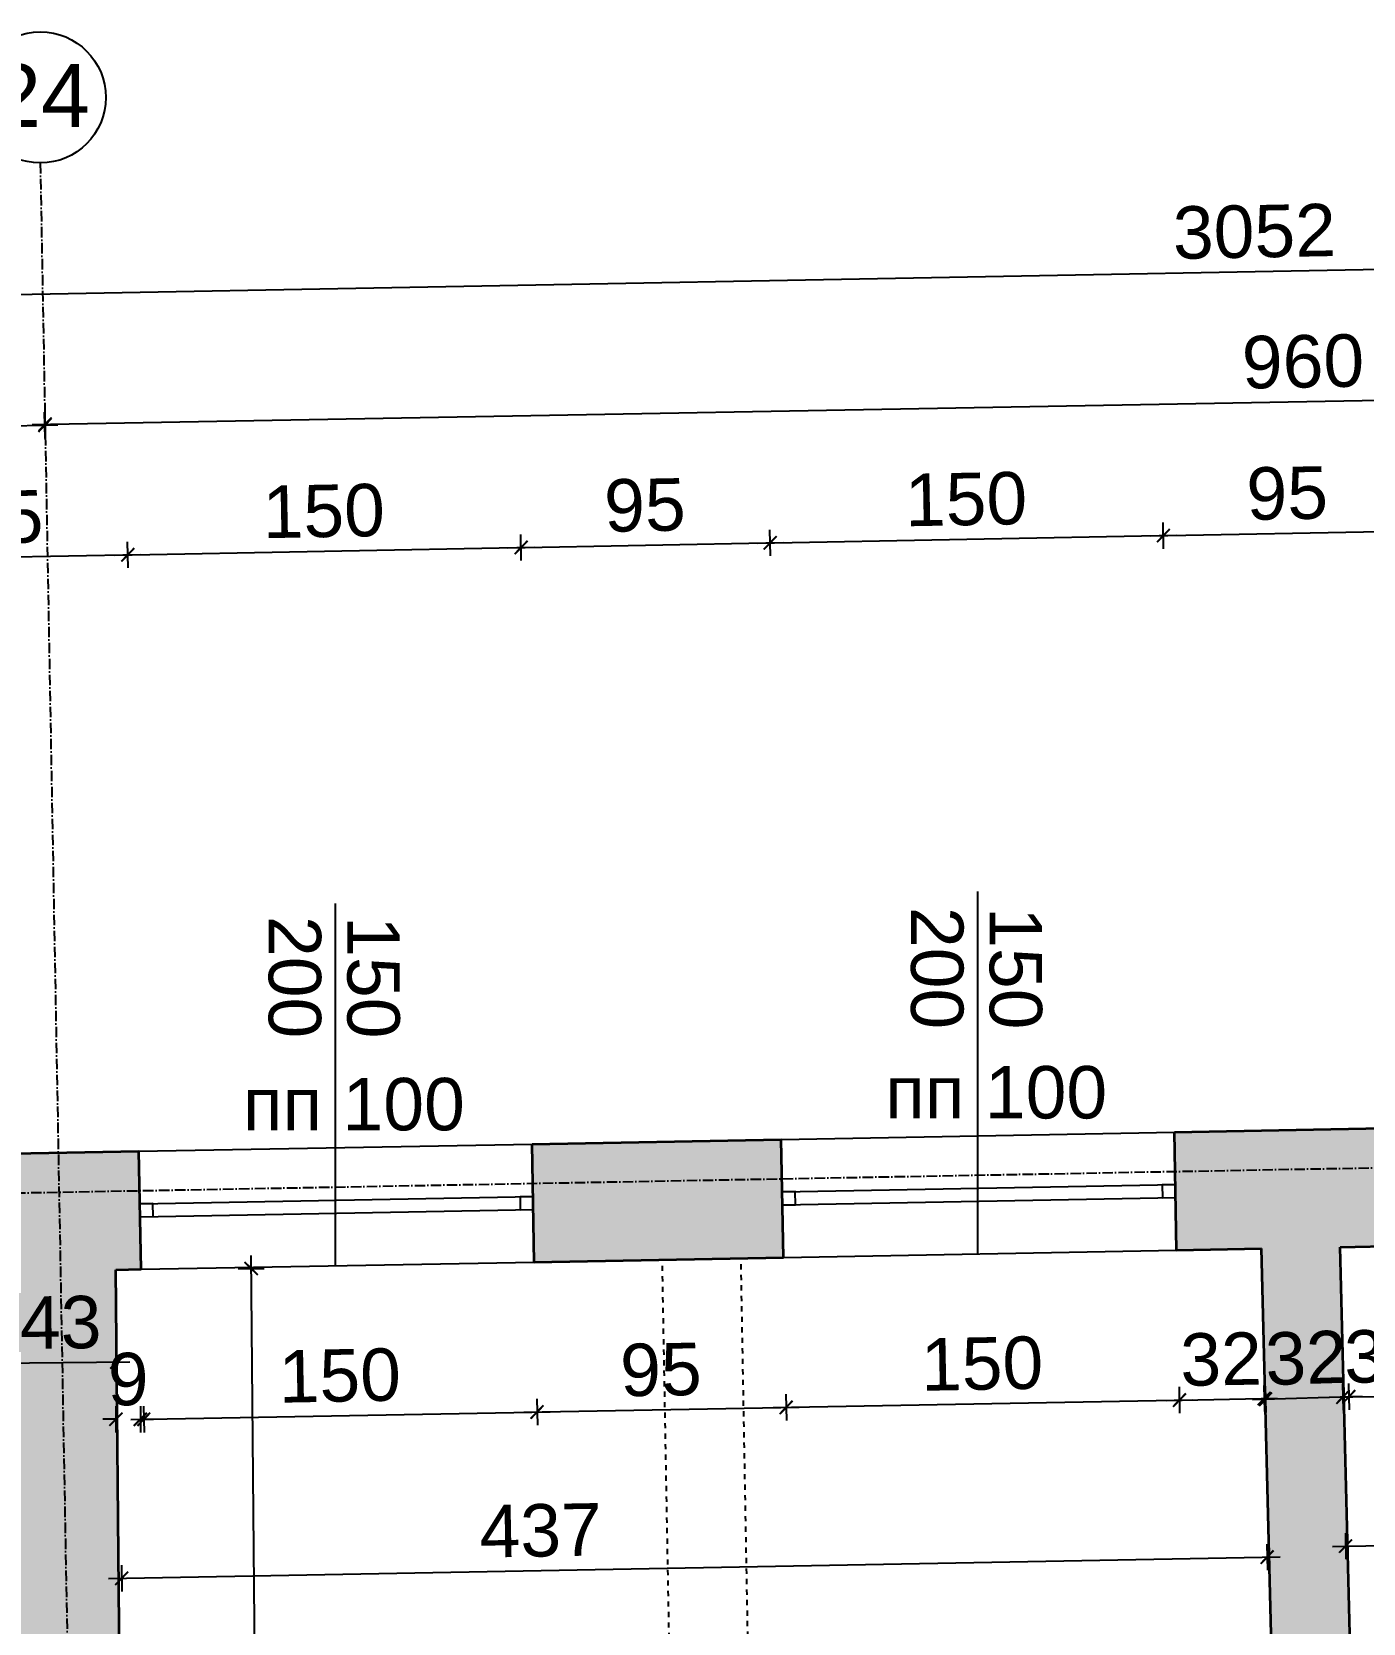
# Model space of a CAD drawing. Header units: inches. Extents: x -72385 to 39588, y -6525 to 66685.
# Drawn here: x -32716 to -32209, y 20690 to 21297 of the extents above; entities that cross this region are included whole.
import ezdxf

# ---------------------------------------------------------------- set-up
doc = ezdxf.new("R2010")
doc.units = ezdxf.units.IN
doc.header["$MEASUREMENT"] = 0
doc.linetypes.add('DashDot', pattern=[0.6, 0.4, -0.1, 0, -0.1])
doc.linetypes.add('Hidden', pattern=[0.4, 0.2, -0.2])
for name, color, linetype, lineweight in [('Изгледни линии', 253, 'Continuous', 25), ('Надписи коти външни', 252, 'Continuous', 25), ('Надписи коти вътрешни', 252, 'Continuous', 25), ('Надписи Оси', 252, 'Continuous', 25), ('Надписи прозорци', 252, 'Continuous', 25), ('Оси', 252, 'DashDot', 25), ('Прозорци', 251, 'Continuous', 25), ('Пунктир', 253, 'Hidden', 25), ('Разрезни линии', 7, 'Continuous', 35), ('Щрих стени', 254, 'Continuous', 25)]:
    doc.layers.add(name, color=color, linetype=linetype, lineweight=lineweight)
doc.styles.add('Arial Regular', font='arial.ttf')
doc.styles.get("Standard").update_dxf_attribs({"font": 'arial.ttf'})
doc.dimstyles.new('Annotative', dxfattribs={"dimscale": 0, "dimtxt": 20, "dimasz": 5, "dimexe": 5, "dimexo": 5, "dimgap": 5, "dimtad": 1, "dimdec": 0, "dimzin": 0, "dimdsep": 46, "dimtxsty": 'Standard', "dimblk": 'ARCHTICK', "dimcen": 5, "dimdle": 5, "dimadec": 0, "dimazin": 0, "dimtfac": 1, "dimtdec": 0, "dimtofl": 0, "dimtmove": 0, "dimatfit": 3, "dimldrblk": 'ARCHTICK', "dimfxl": 5, "dimfxlon": 1, "dimtolj": 1, "dimtzin": 0, "dimarcsym": 1})

# ---------------------------------------------------------------- blocks, each defined once
blk = doc.blocks.new('_ArchTick')
at = {"color": 0, "linetype": 'ByBlock', "const_width": 0.15}
blk.add_lwpolyline([(-0.5, -0.5), (0.5, 0.5)], dxfattribs=at)
blk = doc.blocks.new('*D3644')
at = {"layer": 'Defpoints', "color": 0, "ltscale": 50, "transparency": 16777216}
for p in [(-32675, 20839.71), (-32684.31, 20824.53), (-32675, 20767.52)]:
    blk.add_point(p, dxfattribs=at)
at = {"layer": 'Надписи коти вътрешни', "color": 0, "lineweight": -2, "ltscale": 50, "transparency": 16777216}
for p, q in [((-32684.31, 20772.52), (-32684.31, 20762.52)), ((-32675, 20772.52), (-32675, 20762.52)), ((-32684.31, 20767.52), (-32689.31, 20767.52)), ((-32675, 20767.52), (-32670, 20767.52))]:
    blk.add_line(p, q, dxfattribs=at)
at = {"layer": 'Надписи коти вътрешни', "color": 0, "lineweight": -2, "ltscale": 50, "transparency": 16777216, "xscale": 5, "yscale": 5, "zscale": 5}
blk.add_blockref('_ArchTick', (-32684.31, 20767.52), dxfattribs=at)
at = {"layer": 'Надписи коти вътрешни', "color": 0, "lineweight": -2, "ltscale": 50, "transparency": 16777216, "xscale": 5, "yscale": 5, "zscale": 5, "rotation": 180}
blk.add_blockref('_ArchTick', (-32675, 20767.52), dxfattribs=at)
at = {"layer": 'Надписи коти вътрешни', "color": 0, "ltscale": 50, "transparency": 16777216, "insert": (-32679.66, 20782.73), "char_height": 20, "attachment_point": 5}
blk.add_mtext('\\A1;9', dxfattribs=at)
blk = doc.blocks.new('*D3645')
at = {"layer": 'Defpoints', "color": 0, "ltscale": 50, "transparency": 16777216}
for p in [(-32675, 20839.71), (-32525.03, 20842.49), (-32523.69, 20770.3)]:
    blk.add_point(p, dxfattribs=at)
at = {"layer": 'Надписи коти вътрешни', "color": 0, "lineweight": -2, "ltscale": 50, "transparency": 16777216}
for p, q in [((-32678.66, 20767.43), (-32518.69, 20770.39)), ((-32673.76, 20772.52), (-32673.57, 20762.52)), ((-32523.78, 20775.3), (-32523.6, 20765.3))]:
    blk.add_line(p, q, dxfattribs=at)
at = {"layer": 'Надписи коти вътрешни', "color": 0, "lineweight": -2, "ltscale": 50, "transparency": 16777216, "xscale": 5, "yscale": 5, "zscale": 5}
for p, rotation in [((-32673.67, 20767.52), 181.0623153618549), ((-32523.69, 20770.3), 1.062315361854929)]:
    blk.add_blockref('_ArchTick', p, dxfattribs=dict(at, rotation=rotation))
at = {"layer": 'Надписи коти вътрешни', "color": 0, "ltscale": 50, "transparency": 16777216, "insert": (-32598.96, 20784.12), "char_height": 20, "attachment_point": 5, "rotation": 1.06232}
blk.add_mtext('\\A1;150', dxfattribs=at)
blk = doc.blocks.new('*D3646')
at = {"layer": 'Defpoints', "color": 0, "ltscale": 50, "transparency": 16777216}
for p in [(-32430.05, 20844.25), (-32525.03, 20842.49), (-32428.71, 20772.06)]:
    blk.add_point(p, dxfattribs=at)
at = {"layer": 'Надписи коти вътрешни', "color": 0, "lineweight": -2, "ltscale": 50, "transparency": 16777216}
for p, q in [((-32428.8, 20777.06), (-32428.61, 20767.06)), ((-32528.69, 20770.21), (-32423.71, 20772.15)), ((-32523.78, 20775.3), (-32523.6, 20765.3))]:
    blk.add_line(p, q, dxfattribs=at)
at = {"layer": 'Надписи коти вътрешни', "color": 0, "lineweight": -2, "ltscale": 50, "transparency": 16777216, "xscale": 5, "yscale": 5, "zscale": 5}
for p, rotation in [((-32523.69, 20770.3), 181.0623153618573), ((-32428.71, 20772.06), 1.062315361857244)]:
    blk.add_blockref('_ArchTick', p, dxfattribs=dict(at, rotation=rotation))
at = {"layer": 'Надписи коти вътрешни', "color": 0, "ltscale": 50, "transparency": 16777216, "insert": (-32476.48, 20786.39), "char_height": 20, "attachment_point": 5, "rotation": 1.06232}
blk.add_mtext('\\A1;95', dxfattribs=at)
blk = doc.blocks.new('*D3647')
at = {"layer": 'Defpoints', "color": 0, "ltscale": 50, "transparency": 16777216}
for p in [(-32430.05, 20844.25), (-32280.07, 20847.03), (-32278.73, 20774.84)]:
    blk.add_point(p, dxfattribs=at)
at = {"layer": 'Надписи коти вътрешни', "color": 0, "lineweight": -2, "ltscale": 50, "transparency": 16777216}
for p, q in [((-32428.8, 20777.06), (-32428.61, 20767.06)), ((-32278.83, 20779.84), (-32278.64, 20769.84)), ((-32433.71, 20771.97), (-32273.73, 20774.93))]:
    blk.add_line(p, q, dxfattribs=at)
at = {"layer": 'Надписи коти вътрешни', "color": 0, "lineweight": -2, "ltscale": 50, "transparency": 16777216, "xscale": 5, "yscale": 5, "zscale": 5}
for p, rotation in [((-32278.73, 20774.84), 1.062315361854929), ((-32428.71, 20772.06), 181.0623153618549)]:
    blk.add_blockref('_ArchTick', p, dxfattribs=dict(at, rotation=rotation))
at = {"layer": 'Надписи коти вътрешни', "color": 0, "ltscale": 50, "transparency": 16777216, "insert": (-32354, 20788.66), "char_height": 20, "attachment_point": 5, "rotation": 1.06232}
blk.add_mtext('\\A1;150', dxfattribs=at)
blk = doc.blocks.new('*D3648')
at = {"layer": 'Defpoints', "color": 0, "ltscale": 50, "transparency": 16777216}
for p in [(-32279.79, 20832.03), (-32247.48, 20832.63), (-32246.42, 20775.44)]:
    blk.add_point(p, dxfattribs=at)
at = {"layer": 'Надписи коти вътрешни', "color": 0, "lineweight": -2, "ltscale": 50, "transparency": 16777216}
for p, q in [((-32278.83, 20779.84), (-32278.64, 20769.84)), ((-32246.51, 20780.44), (-32246.32, 20770.44)), ((-32283.73, 20774.75), (-32241.42, 20775.53))]:
    blk.add_line(p, q, dxfattribs=at)
at = {"layer": 'Надписи коти вътрешни', "color": 0, "lineweight": -2, "ltscale": 50, "transparency": 16777216, "xscale": 5, "yscale": 5, "zscale": 5}
for p, rotation in [((-32278.73, 20774.84), 181.0623153619076), ((-32246.42, 20775.44), 1.062315361907523)]:
    blk.add_blockref('_ArchTick', p, dxfattribs=dict(at, rotation=rotation))
at = {"layer": 'Надписи коти вътрешни', "color": 0, "ltscale": 50, "transparency": 16777216, "insert": (-32262.86, 20790.36), "char_height": 20, "attachment_point": 5, "rotation": 1.06232}
blk.add_mtext('\\A1;32', dxfattribs=at)
blk = doc.blocks.new('*D3653')
at = {"layer": 'Defpoints', "color": 0, "ltscale": 50, "transparency": 16777216}
for p in [(-32632.72, 20825.01), (-32684.31, 20824.53), (-32678.47, 20199.53)]:
    blk.add_point(p, dxfattribs=at)
at = {"layer": 'Надписи коти вътрешни', "color": 0, "lineweight": -2, "ltscale": 50, "transparency": 16777216}
for p, q in [((-32637.72, 20824.97), (-32627.72, 20825.06)), ((-32626.83, 20195.01), (-32632.76, 20830.01)), ((-32631.87, 20199.97), (-32621.88, 20200.06))]:
    blk.add_line(p, q, dxfattribs=at)
at = {"layer": 'Надписи коти вътрешни', "color": 0, "lineweight": -2, "ltscale": 50, "transparency": 16777216, "xscale": 5, "yscale": 5, "zscale": 5}
for p, rotation in [((-32632.72, 20825.01), 90.53564126284252), ((-32626.87, 20200.01), 270.5356412628425)]:
    blk.add_blockref('_ArchTick', p, dxfattribs=dict(at, rotation=rotation))
at = {"layer": 'Надписи коти вътрешни', "color": 0, "ltscale": 50, "transparency": 16777216, "insert": (-32614.59, 20512.66), "char_height": 20, "attachment_point": 5, "rotation": 270.53564}
blk.add_mtext('\\A1;625', dxfattribs=at)
blk = doc.blocks.new('*D8205')
at = {"layer": 'Defpoints', "color": 0, "ltscale": 50, "transparency": 16777216}
for p in [(-32247.48, 20832.63), (-32684.31, 20824.53), (-32245.29, 20714.97)]:
    blk.add_point(p, dxfattribs=at)
at = {"layer": 'Надписи коти вътрешни', "color": 0, "lineweight": -2, "ltscale": 50, "transparency": 16777216}
for p, q in [((-32245.39, 20719.97), (-32245.2, 20709.97)), ((-32687.13, 20706.77), (-32240.3, 20715.06)), ((-32682.23, 20711.86), (-32682.04, 20701.87))]:
    blk.add_line(p, q, dxfattribs=at)
at = {"layer": 'Надписи коти вътрешни', "color": 0, "lineweight": -2, "ltscale": 50, "transparency": 16777216, "xscale": 5, "yscale": 5, "zscale": 5}
for p, rotation in [((-32245.29, 20714.97), 1.062315361858046), ((-32682.13, 20706.87), 181.062315361858)]:
    blk.add_blockref('_ArchTick', p, dxfattribs=dict(at, rotation=rotation))
at = {"layer": 'Надписи коти вътрешни', "color": 0, "ltscale": 50, "transparency": 16777216, "insert": (-32522.34, 20725.05), "char_height": 20, "attachment_point": 5, "rotation": 1.06232}
blk.add_mtext('\\A1;437', dxfattribs=at)
blk = doc.blocks.new('*D8206')
at = {"layer": 'Defpoints', "color": 0, "ltscale": 50, "transparency": 16777216}
for p in [(-31769.88, 20841.49), (-32217.48, 20833.19), (-31767.77, 20727.46)]:
    blk.add_point(p, dxfattribs=at)
at = {"layer": 'Надписи коти вътрешни', "color": 0, "lineweight": -2, "ltscale": 50, "transparency": 16777216}
for p, q in [((-31767.86, 20732.46), (-31767.67, 20722.46)), ((-32220.37, 20719.07), (-31762.77, 20727.55)), ((-32215.46, 20724.16), (-32215.27, 20714.16))]:
    blk.add_line(p, q, dxfattribs=at)
at = {"layer": 'Надписи коти вътрешни', "color": 0, "lineweight": -2, "ltscale": 50, "transparency": 16777216, "xscale": 5, "yscale": 5, "zscale": 5}
for p, rotation in [((-31767.77, 20727.46), 1.062315361858644), ((-32215.37, 20719.16), 181.0623153618586)]:
    blk.add_blockref('_ArchTick', p, dxfattribs=dict(at, rotation=rotation))
at = {"layer": 'Надписи коти вътрешни', "color": 0, "ltscale": 50, "transparency": 16777216, "insert": (-32050.68, 20737.43), "char_height": 20, "attachment_point": 5, "rotation": 1.06232}
blk.add_mtext('\\A1;448', dxfattribs=at)
blk = doc.blocks.new('*D3727')
at = {"layer": 'Defpoints', "color": 0, "ltscale": 50, "transparency": 16777216}
for p in [(-32217.48, 20833.19), (-32184.81, 20833.79), (-32183.75, 20776.6)]:
    blk.add_point(p, dxfattribs=at)
at = {"layer": 'Надписи коти вътрешни', "color": 0, "lineweight": -2, "ltscale": 50, "transparency": 16777216}
for p, q in [((-32221.42, 20775.9), (-32178.75, 20776.7)), ((-32216.51, 20781), (-32216.33, 20771)), ((-32183.84, 20781.6), (-32183.66, 20771.6))]:
    blk.add_line(p, q, dxfattribs=at)
at = {"layer": 'Надписи коти вътрешни', "color": 0, "lineweight": -2, "ltscale": 50, "transparency": 16777216, "xscale": 5, "yscale": 5, "zscale": 5}
for p, rotation in [((-32216.42, 20776), 181.0623153617735), ((-32183.75, 20776.6), 1.062315361773468)]:
    blk.add_blockref('_ArchTick', p, dxfattribs=dict(at, rotation=rotation))
at = {"layer": 'Надписи коти вътрешни', "color": 0, "ltscale": 50, "transparency": 16777216, "insert": (-32200.37, 20791.52), "char_height": 20, "attachment_point": 5, "rotation": 1.06232}
blk.add_mtext('\\A1;33', dxfattribs=at)
blk = doc.blocks.new('*D3737')
at = {"layer": 'Defpoints', "color": 0, "ltscale": 50, "transparency": 16777216}
for p in [(-32217.48, 20833.19), (-32171.81, 20834.35), (-32201.63, 20208.37)]:
    blk.add_point(p, dxfattribs=at)
at = {"layer": 'Надписи коти вътрешни', "color": 0, "lineweight": -2, "ltscale": 50, "transparency": 16777216}
for p, q in [((-32155.83, 20204.53), (-32171.94, 20839.34)), ((-32176.81, 20834.22), (-32166.81, 20834.47)), ((-32160.96, 20209.41), (-32150.96, 20209.66))]:
    blk.add_line(p, q, dxfattribs=at)
at = {"layer": 'Надписи коти вътрешни', "color": 0, "lineweight": -2, "ltscale": 50, "transparency": 16777216, "xscale": 5, "yscale": 5, "zscale": 5}
for p, rotation in [((-32171.81, 20834.35), 91.45336530729196), ((-32155.96, 20209.53), 271.453365307292)]:
    blk.add_blockref('_ArchTick', p, dxfattribs=dict(at, rotation=rotation))
at = {"layer": 'Надписи коти вътрешни', "color": 0, "ltscale": 50, "transparency": 16777216, "insert": (-32148.68, 20522.33), "char_height": 20, "attachment_point": 5, "rotation": 271.45337}
blk.add_mtext('\\A1;625', dxfattribs=at)
blk = doc.blocks.new('*D6771')
at = {"layer": 'Defpoints', "color": 0, "ltscale": 10, "transparency": 16777216}
for p in [(-32679.78, 21097.16), (-32770.54, 20867.94), (-32675.56, 20869.7)]:
    blk.add_point(p, dxfattribs=at)
at = {"layer": 'Надписи коти външни', "color": 0, "lineweight": -2, "ltscale": 10, "transparency": 16777216}
for p, q in [((-32774.67, 21090.4), (-32774.85, 21100.4)), ((-32679.69, 21092.16), (-32679.87, 21102.16)), ((-32779.76, 21095.31), (-32674.78, 21097.25))]:
    blk.add_line(p, q, dxfattribs=at)
at = {"layer": 'Надписи коти външни', "color": 0, "lineweight": -2, "ltscale": 10, "transparency": 16777216, "xscale": 5, "yscale": 5, "zscale": 5}
for p, rotation in [((-32774.76, 21095.4), 181.0623153618616), ((-32679.78, 21097.16), 1.062315361861557)]:
    blk.add_blockref('_ArchTick', p, dxfattribs=dict(at, rotation=rotation))
at = {"layer": 'Надписи коти външни', "color": 0, "ltscale": 10, "transparency": 16777216, "insert": (-32727.55, 21111.49), "char_height": 20, "attachment_point": 5, "rotation": 1.06232}
blk.add_mtext('\\A1;95', dxfattribs=at)
blk = doc.blocks.new('*D6772')
at = {"layer": 'Defpoints', "color": 0, "ltscale": 10, "transparency": 16777216}
for p in [(-32529.8, 21099.94), (-32675.56, 20869.7), (-32525.59, 20872.48)]:
    blk.add_point(p, dxfattribs=at)
at = {"layer": 'Надписи коти външни', "color": 0, "lineweight": -2, "ltscale": 10, "transparency": 16777216}
for p, q in [((-32529.71, 21094.94), (-32529.9, 21104.94)), ((-32684.78, 21097.07), (-32524.8, 21100.04)), ((-32679.69, 21092.16), (-32679.87, 21102.16))]:
    blk.add_line(p, q, dxfattribs=at)
at = {"layer": 'Надписи коти външни', "color": 0, "lineweight": -2, "ltscale": 10, "transparency": 16777216, "xscale": 5, "yscale": 5, "zscale": 5}
for p, rotation in [((-32679.78, 21097.16), 181.0623153618662), ((-32529.8, 21099.94), 1.062315361866201)]:
    blk.add_blockref('_ArchTick', p, dxfattribs=dict(at, rotation=rotation))
at = {"layer": 'Надписи коти външни', "color": 0, "ltscale": 10, "transparency": 16777216, "insert": (-32605.07, 21113.76), "char_height": 20, "attachment_point": 5, "rotation": 1.06232}
blk.add_mtext('\\A1;150', dxfattribs=at)
blk = doc.blocks.new('*D6773')
at = {"layer": 'Defpoints', "color": 0, "ltscale": 10, "transparency": 16777216}
for p in [(-32434.82, 21101.7), (-32430.6, 20874.24), (-32525.59, 20872.48)]:
    blk.add_point(p, dxfattribs=at)
at = {"layer": 'Надписи коти външни', "color": 0, "lineweight": -2, "ltscale": 10, "transparency": 16777216}
for p, q in [((-32529.71, 21094.94), (-32529.9, 21104.94)), ((-32434.73, 21096.71), (-32434.91, 21106.7)), ((-32534.8, 21099.85), (-32429.82, 21101.8))]:
    blk.add_line(p, q, dxfattribs=at)
at = {"layer": 'Надписи коти външни', "color": 0, "lineweight": -2, "ltscale": 10, "transparency": 16777216, "xscale": 5, "yscale": 5, "zscale": 5}
for p, rotation in [((-32434.82, 21101.7), 1.062315361859356), ((-32529.8, 21099.94), 181.0623153618594)]:
    blk.add_blockref('_ArchTick', p, dxfattribs=dict(at, rotation=rotation))
at = {"layer": 'Надписи коти външни', "color": 0, "ltscale": 10, "transparency": 16777216, "insert": (-32482.59, 21116.03), "char_height": 20, "attachment_point": 5, "rotation": 1.06232}
blk.add_mtext('\\A1;95', dxfattribs=at)
blk = doc.blocks.new('*D6774')
at = {"layer": 'Defpoints', "color": 0, "ltscale": 10, "transparency": 16777216}
for p in [(-32284.85, 21104.49), (-32430.6, 20874.24), (-32280.63, 20877.02)]:
    blk.add_point(p, dxfattribs=at)
at = {"layer": 'Надписи коти външни', "color": 0, "lineweight": -2, "ltscale": 10, "transparency": 16777216}
for p, q in [((-32439.82, 21101.61), (-32279.85, 21104.58)), ((-32434.73, 21096.71), (-32434.91, 21106.7)), ((-32284.75, 21099.49), (-32284.94, 21109.48))]:
    blk.add_line(p, q, dxfattribs=at)
at = {"layer": 'Надписи коти външни', "color": 0, "lineweight": -2, "ltscale": 10, "transparency": 16777216, "xscale": 5, "yscale": 5, "zscale": 5}
for p, rotation in [((-32434.82, 21101.7), 181.0623153618577), ((-32284.85, 21104.49), 1.062315361857766)]:
    blk.add_blockref('_ArchTick', p, dxfattribs=dict(at, rotation=rotation))
at = {"layer": 'Надписи коти външни', "color": 0, "ltscale": 10, "transparency": 16777216, "insert": (-32360.12, 21118.3), "char_height": 20, "attachment_point": 5, "rotation": 1.06232}
blk.add_mtext('\\A1;150', dxfattribs=at)
blk = doc.blocks.new('*D6775')
at = {"layer": 'Defpoints', "color": 0, "ltscale": 10, "transparency": 16777216}
for p in [(-32189.86, 21106.25), (-32280.63, 20877.02), (-32185.64, 20878.79)]:
    blk.add_point(p, dxfattribs=at)
at = {"layer": 'Надписи коти външни', "color": 0, "lineweight": -2, "ltscale": 10, "transparency": 16777216}
for p, q in [((-32189.77, 21101.25), (-32189.95, 21111.25)), ((-32289.85, 21104.39), (-32184.86, 21106.34)), ((-32284.75, 21099.49), (-32284.94, 21109.48))]:
    blk.add_line(p, q, dxfattribs=at)
at = {"layer": 'Надписи коти външни', "color": 0, "lineweight": -2, "ltscale": 10, "transparency": 16777216, "xscale": 5, "yscale": 5, "zscale": 5}
for p, rotation in [((-32284.85, 21104.49), 181.0623153618681), ((-32189.86, 21106.25), 1.062315361868134)]:
    blk.add_blockref('_ArchTick', p, dxfattribs=dict(at, rotation=rotation))
at = {"layer": 'Надписи коти външни', "color": 0, "ltscale": 10, "transparency": 16777216, "insert": (-32237.64, 21120.57), "char_height": 20, "attachment_point": 5, "rotation": 1.06232}
blk.add_mtext('\\A1;95', dxfattribs=at)
blk = doc.blocks.new('*D6808')
at = {"layer": 'Defpoints', "color": 0, "ltscale": 10, "transparency": 16777216}
for p in [(-30724.14, 21233.44), (-30718.06, 20906), (-33769.53, 20849.42)]:
    blk.add_point(p, dxfattribs=at)
at = {"layer": 'Надписи коти външни', "color": 0, "lineweight": -2, "ltscale": 10, "transparency": 16777216}
for p, q in [((-30724.04, 21228.44), (-30724.23, 21238.44)), ((-33780.6, 21176.77), (-30719.14, 21233.54)), ((-33775.51, 21171.86), (-33775.69, 21181.86))]:
    blk.add_line(p, q, dxfattribs=at)
at = {"layer": 'Надписи коти външни', "color": 0, "lineweight": -2, "ltscale": 10, "transparency": 16777216, "xscale": 5, "yscale": 5, "zscale": 5}
for p, rotation in [((-30724.14, 21233.44), 1.062315361859038), ((-33775.6, 21176.86), 181.062315361859)]:
    blk.add_blockref('_ArchTick', p, dxfattribs=dict(at, rotation=rotation))
at = {"layer": 'Надписи коти външни', "color": 0, "ltscale": 10, "transparency": 16777216, "insert": (-32250.15, 21220.37), "char_height": 20, "attachment_point": 5, "rotation": 1.06232}
blk.add_mtext('\\A1;3052', dxfattribs=at)
blk = doc.blocks.new('*D6836')
at = {"layer": 'Defpoints', "color": 0, "ltscale": 10, "transparency": 16777216}
for p in [(-32711.42, 21146.56), (-32706, 20854.13), (-33460.87, 20840.14)]:
    blk.add_point(p, dxfattribs=at)
at = {"layer": 'Надписи коти външни', "color": 0, "lineweight": -2, "ltscale": 10, "transparency": 16777216}
for p, q in [((-33471.29, 21132.47), (-32706.42, 21146.66)), ((-32711.33, 21141.56), (-32711.51, 21151.56)), ((-33466.2, 21127.57), (-33466.38, 21137.57))]:
    blk.add_line(p, q, dxfattribs=at)
at = {"layer": 'Надписи коти външни', "color": 0, "lineweight": -2, "ltscale": 10, "transparency": 16777216, "xscale": 5, "yscale": 5, "zscale": 5}
for p, rotation in [((-32711.42, 21146.56), 1.062315361859242), ((-33466.29, 21132.57), 181.0623153618592)]:
    blk.add_blockref('_ArchTick', p, dxfattribs=dict(at, rotation=rotation))
at = {"layer": 'Надписи коти външни', "color": 0, "ltscale": 10, "transparency": 16777216, "insert": (-33089.14, 21154.73), "char_height": 20, "attachment_point": 5, "rotation": 1.06232}
blk.add_mtext('\\A1;755', dxfattribs=at)
blk = doc.blocks.new('*D6837')
at = {"layer": 'Defpoints', "color": 0, "ltscale": 10, "transparency": 16777216}
for p in [(-31751.41, 21164.2), (-31746.15, 20871.38), (-32706, 20854.13)]:
    blk.add_point(p, dxfattribs=at)
at = {"layer": 'Надписи коти външни', "color": 0, "lineweight": -2, "ltscale": 10, "transparency": 16777216}
for p, q in [((-31751.32, 21159.2), (-31751.5, 21169.2)), ((-32716.26, 21146.87), (-31746.41, 21164.29)), ((-32711.17, 21141.96), (-32711.35, 21151.95))]:
    blk.add_line(p, q, dxfattribs=at)
at = {"layer": 'Надписи коти външни', "color": 0, "lineweight": -2, "ltscale": 10, "transparency": 16777216, "xscale": 5, "yscale": 5, "zscale": 5}
for p, rotation in [((-31751.41, 21164.2), 1.029295597496749), ((-32711.26, 21146.96), 181.0292955974967)]:
    blk.add_blockref('_ArchTick', p, dxfattribs=dict(at, rotation=rotation))
at = {"layer": 'Надписи коти външни', "color": 0, "ltscale": 10, "transparency": 16777216, "insert": (-32231.61, 21170.79), "char_height": 20, "attachment_point": 5, "rotation": 1.0293}
blk.add_mtext('\\A1;960', dxfattribs=at)
blk = doc.blocks.new('*D7524')
at = {"layer": 'Defpoints', "color": 0, "ltscale": 10, "transparency": 16777216}
for p in [(-32726.74, 20816.69), (-32684.25, 20817.09), (-32683.99, 20789.35)]:
    blk.add_point(p, dxfattribs=at)
at = {"layer": 'Надписи коти вътрешни', "color": 0, "lineweight": -2, "ltscale": 10, "transparency": 16777216}
for p, q in [((-32731.48, 20788.9), (-32678.99, 20789.39)), ((-32726.53, 20793.95), (-32726.44, 20783.95)), ((-32684.03, 20794.35), (-32683.94, 20784.35))]:
    blk.add_line(p, q, dxfattribs=at)
at = {"layer": 'Надписи коти вътрешни', "color": 0, "lineweight": -2, "ltscale": 10, "transparency": 16777216, "xscale": 5, "yscale": 5, "zscale": 5}
for p, rotation in [((-32726.48, 20788.95), 180.5356412628433), ((-32683.99, 20789.35), 0.5356412628433112)]:
    blk.add_blockref('_ArchTick', p, dxfattribs=dict(at, rotation=rotation))
at = {"layer": 'Надписи коти вътрешни', "color": 0, "ltscale": 10, "transparency": 16777216, "insert": (-32705.38, 20804.37), "char_height": 20, "attachment_point": 5, "rotation": 0.53564}
blk.add_mtext('\\A1;43', dxfattribs=at)
blk = doc.blocks.new('*D7525')
at = {"layer": 'Defpoints', "color": 0, "ltscale": 10, "transparency": 16777216}
for p in [(-32246.68, 20801.04), (-32214.87, 20802), (-32214.09, 20776.13)]:
    blk.add_point(p, dxfattribs=at)
at = {"layer": 'Надписи коти вътрешни', "color": 0, "lineweight": -2, "ltscale": 10, "transparency": 16777216}
for p, q in [((-32246.04, 20780.16), (-32245.74, 20770.17)), ((-32214.24, 20781.12), (-32213.94, 20771.13)), ((-32250.89, 20775.01), (-32209.09, 20776.28))]:
    blk.add_line(p, q, dxfattribs=at)
at = {"layer": 'Надписи коти вътрешни', "color": 0, "lineweight": -2, "ltscale": 10, "transparency": 16777216, "xscale": 5, "yscale": 5, "zscale": 5}
for p, rotation in [((-32245.89, 20775.16), 181.7329168126537), ((-32214.09, 20776.13), 1.732916812653741)]:
    blk.add_blockref('_ArchTick', p, dxfattribs=dict(at, rotation=rotation))
at = {"layer": 'Надписи коти вътрешни', "color": 0, "ltscale": 10, "transparency": 16777216, "insert": (-32230.45, 20790.86), "char_height": 20, "attachment_point": 5, "rotation": 1.73292}
blk.add_mtext('\\A1;32', dxfattribs=at)

msp = doc.modelspace()

# ---------------------------------------------------------------- hatches: boundary and pattern name
at = {"layer": 'Щрих стени', "ltscale": 10}
h = msp.add_hatch(color=256, dxfattribs=at)
h.dxf.hatch_style = 1
h.paths.add_polyline_path([(-33424.41, 20825.81), (-33409.88, 20826.08), (-33410.43, 20856.07), (-33505.42, 20854.31), (-33504.86, 20824.32), (-33481.9, 20824.74), (-33472.41, 20198.52), (-33497.41, 20198.1), (-33497.03, 20173.1), (-33572.02, 20171.84), (-33571.55, 20140.94), (-33394.07, 20143.64), (-33394.55, 20174.82), (-33414.54, 20174.48)])
h.paths.add_polyline_path([(-33165.48, 20860.62), (-33260.46, 20858.86), (-33259.9, 20828.86), (-33184.45, 20830.26), (-33174.58, 20178.51), (-33294.56, 20176.5), (-33294.08, 20145.17), (-32994.12, 20149.73), (-32994.6, 20181.53), (-33157.08, 20178.81), (-33166.96, 20830.58), (-33164.92, 20830.62)])
h.paths.add_polyline_path([(-32920.52, 20865.16), (-33015.5, 20863.4), (-33014.95, 20833.4), (-32919.96, 20835.16)])
h.paths.add_polyline_path([(-32675.56, 20869.7), (-32770.54, 20867.94), (-32769.99, 20837.94), (-32726.95, 20838.74), (-32721.04, 20206.13), (-32741.03, 20205.79), (-32740.85, 20185.79), (-32894.62, 20183.21), (-32894.13, 20151.26), (-32675.38, 20154.59), (-32505.74, 20157.73), (-32506.58, 20202.72), (-32678.47, 20199.53), (-32684.31, 20824.53), (-32674.73, 20824.71)])
h.paths.add_polyline_path([(-33408.82, 19895.99), (-33455.16, 19894.98), (-33454.84, 19881.19), (-33533.47, 19879.36), (-33532.77, 19849.37), (-33407.81, 19852.28)])
h.paths.add_polyline_path([(-33133.89, 19902.02), (-33258.86, 19899.28), (-33257.85, 19855.77), (-33132.88, 19858.68)])
h.paths.add_polyline_path([(-32858.95, 19908.04), (-32983.92, 19905.3), (-32982.92, 19862.17), (-32857.95, 19865.08)])
h.paths.add_polyline_path([(-32584.02, 19914.06), (-32708.99, 19911.32), (-32707.99, 19868.57), (-32583.03, 19871.48)])
h.paths.add_polyline_path([(-32309.09, 19920.08), (-32434.06, 19917.34), (-32433.07, 19874.97), (-32308.1, 19877.88)])
h.paths.add_polyline_path([(-32034.15, 19926.1), (-32159.12, 19923.37), (-32158.14, 19881.37), (-32033.18, 19884.28)])
h.paths.add_polyline_path([(-31720.7, 20262.71), (-31763.19, 20262.22), (-31762.9, 20236.51), (-31802.89, 20235.77), (-31802.66, 20215.77), (-32201.63, 20208.37), (-32217.48, 20833.19), (-32184.81, 20833.79), (-32185.64, 20878.79), (-32280.63, 20877.02), (-32279.79, 20832.03), (-32247.48, 20832.63), (-32231.62, 20207.82), (-32406.59, 20204.57), (-32405.76, 20159.59), (-31749.65, 20171.75), (-31749.25, 20137.69), (-31719.26, 20138.04)])
h.paths.add_polyline_path([(-32430.6, 20874.24), (-32525.59, 20872.48), (-32524.75, 20827.49), (-32429.77, 20829.25)])
h.paths.add_polyline_path([(-31940.69, 20883.33), (-32035.67, 20881.57), (-32034.84, 20836.57), (-31939.85, 20838.34)])

# ---------------------------------------------------------------- linework, layer by layer
at = {"layer": 'Изгледни линии', "ltscale": 50}
for p, q in [((-32430.6, 20874.24), (-32280.63, 20877.02)), ((-32675.56, 20869.7), (-32525.59, 20872.48)), ((-32429.77, 20829.25), (-32279.79, 20832.03)), ((-32674.73, 20824.71), (-32524.75, 20827.49))]:
    msp.add_line(p, q, dxfattribs=at)
at = {"layer": 'Надписи Оси', "ltscale": 50}
msp.add_circle((-32713.15, 21271.57), 25, dxfattribs=at)
at = {"layer": 'Надписи прозорци', "ltscale": 50}
for p, q in [((-32355.62, 20830.63), (-32355.62, 20968.78)), ((-32600.57, 20826.08), (-32600.57, 20964.24))]:
    msp.add_line(p, q, dxfattribs=at)
at = {"layer": 'Оси', "ltscale": 10}
for p, q in [((-32713.15, 21246.57), (-32681.03, 19484.07)), ((-35083.09, 20810.06), (-30346.4, 20897.89))]:
    msp.add_line(p, q, dxfattribs=at)
at = {"layer": 'Прозорци', "ltscale": 50}
for p, q in [((-32430.23, 20854.25), (-32280.26, 20857.03)), ((-32675.19, 20849.7), (-32525.22, 20852.49)), ((-32430.14, 20849.25), (-32280.16, 20852.03)), ((-32675.1, 20844.71), (-32525.12, 20847.49))]:
    msp.add_line(p, q, dxfattribs=at)
for points in [[(-32285.16, 20851.94), (-32280.16, 20852.03), (-32280.26, 20857.03), (-32285.26, 20856.93), (-32285.16, 20851.94)], [(-32675.1, 20844.71), (-32670.1, 20844.8), (-32670.19, 20849.8), (-32675.19, 20849.7), (-32675.1, 20844.71)], [(-32530.12, 20847.39), (-32525.12, 20847.49), (-32525.22, 20852.49), (-32530.21, 20852.39), (-32530.12, 20847.39)], [(-32430.14, 20849.25), (-32425.14, 20849.34), (-32425.23, 20854.34), (-32430.23, 20854.25), (-32430.14, 20849.25)]]:
    msp.add_lwpolyline(points, dxfattribs=at)
at = {"layer": 'Пунктир', "ltscale": 10}
for p, q in [((-32464.6, 20204.18), (-32475.94, 20828.39)), ((-32434.61, 20204.72), (-32445.94, 20828.95))]:
    msp.add_line(p, q, dxfattribs=at)
at = {"layer": 'Разрезни линии', "ltscale": 50}
for p, q in [((-32525.59, 20872.48), (-32430.6, 20874.24)), ((-32429.77, 20829.25), (-32430.6, 20874.24)), ((-32280.63, 20877.02), (-32185.64, 20878.79)), ((-32279.79, 20832.03), (-32280.63, 20877.02)), ((-32770.54, 20867.94), (-32675.56, 20869.7)), ((-32674.73, 20824.71), (-32675.56, 20869.7)), ((-32524.75, 20827.49), (-32525.59, 20872.48)), ((-32279.79, 20832.03), (-32247.48, 20832.63)), ((-32231.62, 20207.82), (-32247.48, 20832.63)), ((-32217.48, 20833.19), (-32184.81, 20833.79)), ((-32201.63, 20208.37), (-32217.48, 20833.19)), ((-32524.75, 20827.49), (-32429.77, 20829.25)), ((-32684.31, 20824.53), (-32674.73, 20824.71)), ((-32678.47, 20199.53), (-32684.31, 20824.53))]:
    msp.add_line(p, q, dxfattribs=at)

# ---------------------------------------------------------------- texts
at = {"layer": 'Надписи Оси', "ltscale": 100, "insert": (-32726.47, 21284.29), "char_height": 24, "width": 27.2128, "attachment_point": 1, "style": 'Arial Regular'}
msp.add_mtext('\\pxqc;24', dxfattribs=at)
at = {"layer": 'Надписи прозорци', "ltscale": 100, "char_height": 20, "width": 180.4891, "attachment_point": 1, "rotation": 270, "style": 'Arial Regular'}
for s, insert in [('200', (-32361.1, 20962.88)), ('150', (-32331.1, 20962.79)), ('200', (-32606.06, 20959.42)), ('150', (-32576.06, 20959.34))]:
    msp.add_mtext(s, dxfattribs=dict(at, insert=insert))
at = {"layer": 'Надписи прозорци', "ltscale": 100, "char_height": 20, "width": 180.4891, "attachment_point": 1, "style": 'Arial Regular'}
for insert in [(-32635.89, 20897.69), (-32390.93, 20902.23)]:
    msp.add_mtext('пп 100', dxfattribs=dict(at, insert=insert))

# ---------------------------------------------------------------- dimensions: what is measured, and where the dimension line sits
at = {"layer": 'Надписи коти външни', "ltscale": 10}
for p1, p2, distance, picture, middle in [((-33769.53, 20849.42), (-30718.06, 20906), 327.5, '*D6808', (-32250.15, 21220.37)), ((-32706, 20854.13), (-31746.15, 20871.38), 292.87, '*D6837', (-32231.61, 21170.79)), ((-33460.87, 20840.14), (-32706, 20854.13), 292.48, '*D6836', (-33089.14, 21154.73)), ((-32525.59, 20872.48), (-32430.6, 20874.24), 227.5, '*D6773', (-32482.59, 21116.03)), ((-32430.6, 20874.24), (-32280.63, 20877.02), 227.5, '*D6774', (-32360.12, 21118.3)), ((-32280.63, 20877.02), (-32185.64, 20878.79), 227.5, '*D6775', (-32237.64, 21120.57)), ((-32770.54, 20867.94), (-32675.56, 20869.7), 227.5, '*D6771', (-32727.55, 21111.49)), ((-32675.56, 20869.7), (-32525.59, 20872.48), 227.5, '*D6772', (-32605.07, 21113.76))]:
    dim = msp.add_aligned_dim(p1=p1, p2=p2, distance=distance, dimstyle='Annotative', override={"dimscale": 0, "dimtix": 0, "dimtofl": 0, "dimtmove": 0, "dimatfit": 3}, dxfattribs=at)
    dim.commit()
    dim.dimension.update_dxf_attribs({"geometry": picture, "text_midpoint": middle})
at = {"layer": 'Надписи коти вътрешни', "ltscale": 50}
for p1, p2, distance, picture, middle in [((-32525.03, 20842.49), (-32430.05, 20844.25), -72.2, '*D3646', (-32476.48, 20786.39)), ((-32430.05, 20844.25), (-32280.07, 20847.03), -72.2, '*D3647', (-32354, 20788.66)), ((-32675, 20839.71), (-32525.03, 20842.49), -72.2, '*D3645', (-32598.96, 20784.12)), ((-32201.63, 20208.37), (-32217.48, 20833.19), -45.69, '*D3737', (-32148.68, 20522.33)), ((-32678.47, 20199.53), (-32684.31, 20824.53), -51.6, '*D3653', (-32614.59, 20512.66))]:
    dim = msp.add_aligned_dim(p1=p1, p2=p2, distance=distance, dimstyle='Annotative', override={"dimscale": 0, "dimtix": 0, "dimtofl": 0, "dimtmove": 0, "dimatfit": 3}, dxfattribs=at)
    dim.commit()
    dim.dimension.update_dxf_attribs({"geometry": picture, "text_midpoint": middle})
dim = msp.add_linear_dim(base=(-32675, 20767.52), p1=(-32684.31, 20824.53), p2=(-32675, 20839.71), dimstyle='Annotative', override={"dimscale": 0, "dimtix": 0, "dimtofl": 0, "dimtmove": 0, "dimatfit": 3}, dxfattribs=at)
dim.commit()
dim.dimension.update_dxf_attribs({"geometry": '*D3644', "text_midpoint": (-32679.66, 20767.52), "dimtype": 128})
for base, p1, p2, picture, middle in [((-31767.77, 20727.46), (-32217.48, 20833.19), (-31769.88, 20841.49), '*D8206', (-32050.39, 20722.22)), ((-32245.29, 20714.97), (-32684.31, 20824.53), (-32247.48, 20832.63), '*D8205', (-32522.05, 20709.83)), ((-32246.42, 20775.44), (-32279.79, 20832.03), (-32247.48, 20832.63), '*D3648', (-32262.57, 20775.14)), ((-32183.75, 20776.6), (-32217.48, 20833.19), (-32184.81, 20833.79), '*D3727', (-32200.09, 20776.3))]:
    dim = msp.add_linear_dim(base=base, p1=p1, p2=p2, angle=1.06232, dimstyle='Annotative', override={"dimscale": 0, "dimtix": 0, "dimtofl": 0, "dimtmove": 0, "dimatfit": 3}, dxfattribs=at)
    dim.commit()
    dim.dimension.update_dxf_attribs({"geometry": picture, "text_midpoint": middle, "dimtype": 129})
at = {"layer": 'Надписи коти вътрешни', "ltscale": 10}
dim = msp.add_aligned_dim(p1=(-32726.7434, 20816.6935), p2=(-32684.2452, 20817.0908), distance=-27.7452, dimstyle='Annotative', override={"dimscale": 0, "dimtix": 0, "dimtofl": 0, "dimtmove": 0, "dimatfit": 3}, dxfattribs=at)
dim.commit()
dim.dimension.update_dxf_attribs({"geometry": '*D7524', "text_midpoint": (-32705.3772, 20804.3657)})
dim = msp.add_linear_dim(base=(-32214.09, 20776.13), p1=(-32246.68, 20801.04), p2=(-32214.87, 20802), angle=1.73292, dimstyle='Annotative', override={"dimscale": 0, "dimtix": 0, "dimtofl": 0, "dimtmove": 0, "dimatfit": 3}, dxfattribs=at)
dim.commit()
dim.dimension.update_dxf_attribs({"geometry": '*D7525', "text_midpoint": (-32229.99, 20775.65), "dimtype": 129})

doc.saveas('drawing.dxf')
